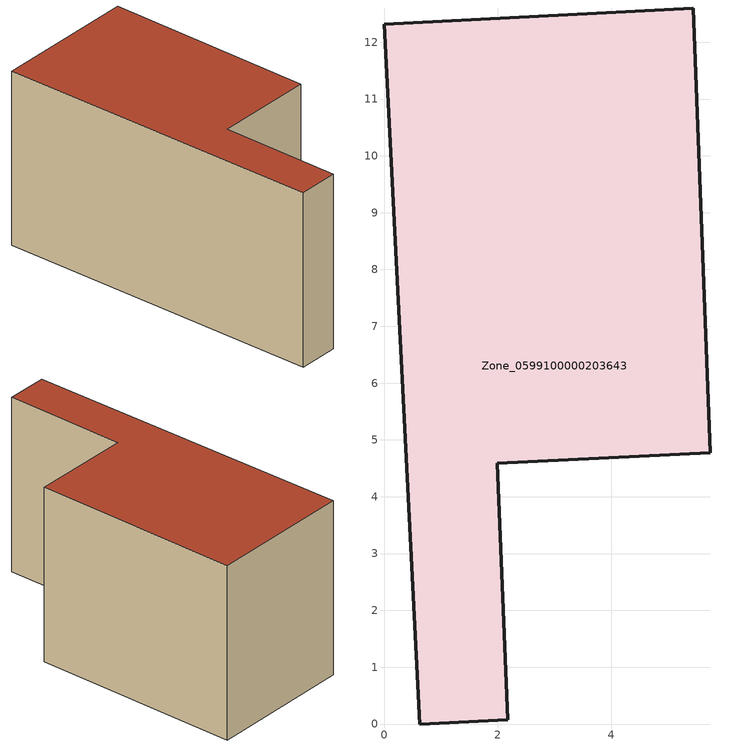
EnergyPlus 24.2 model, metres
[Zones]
Zone_0599100000203643
 floor ground (C_G): 0,12.32 5.44,12.6 5.74,4.77 1.99,4.59 2.17,0.07 0.63,0 z0
 wall outside (C_F): 5.44,12.6 0,12.32 0.63,0 2.17,0.07 1.99,4.59 5.74,4.77 5.44,12.6 z0:6.59
 roof outside (C_R): 0,12.32 0.63,0 2.17,0.07 1.99,4.59 5.74,4.77 5.44,12.6 z6.59
[BUILDING]
Pand.0599100000203643: North Axis=0; Terrain=City; Loads Convergence Tolerance Value=0.04; Temperature Convergence Tolerance Value=0.4; Solar Distribution=FullExterior; Maximum Number of Warmup Days=25; Minimum Number of Warmup Days=1
[Site:Location]
Rotterdam.The.Hague.AP_ZH_NLD Design_Conditions: Latitude=51.96; Longitude=4.45; Time Zone=1; Elevation=-4.5
[SITE:GROUNDTEMPERATURE:BUILDINGSURFACE]
18, 18, 18, 18, 18, 18, 18, 18, 18, 18, 18, 18
[MATERIAL] Thermal Absorptance=0.9; Solar Absorptance=0.7; Visible Absorptance=0.7
Name | Roughness | Thickness | Conductivity | Density | Specific Heat
G.TC.1946 | MediumSmooth | 0.15 | 1 | 540 | 1210
F.TC.1946 | Rough | 0.3 | 0.857143 | 1920 | 840
R.TC.1946 | MediumRough | 0.2 | 0.909091 | 1500 | 1000
[CONSTRUCTION]
C_G: G.TC.1946
C_F: F.TC.1946
C_R: R.TC.1946
[ZONE]
Zone_0599100000203643: Type=1; Multiplier=1; Ceiling Height=Autocalculate; Volume=Autocalculate; Floor Area=autocalculate; Part of Total Floor Area=Yes
[ZONEINFILTRATION:DESIGNFLOWRATE]
Infil_Zone_0599100000203643: Zone or ZoneList or Space or SpaceList=Zone_0599100000203643; Schedule=AlwaysOn; Design Flow Rate Calculation Method=Flow/Area; Flow Rate per Floor Area=0.003; Constant Term Coefficient=1; Temperature Term Coefficient=0; Velocity Term Coefficient=0; Velocity Squared Term Coefficient=0
[HVACTEMPLATE:ZONE:IDEALLOADSAIRSYSTEM]
Zone_0599100000203643: Maximum Heating Supply Air Temperature=50; Minimum Cooling Supply Air Temperature=13; Maximum Heating Supply Air Humidity Ratio=0.0156; Minimum Cooling Supply Air Humidity Ratio=0.0077; Heating Limit=NoLimit; Cooling Limit=NoLimit; Dehumidification Control Type=ConstantSensibleHeatRatio; Cooling Sensible Heat Ratio=0.7; Dehumidification Setpoint=60; Humidification Control Type=None; Humidification Setpoint=30; Outdoor Air Method=None; Outdoor Air Flow Rate per Person=0.00944; Outdoor Air Flow Rate per Zone Floor Area=0; Outdoor Air Flow Rate per Zone=0; Demand Controlled Ventilation Type=None; Outdoor Air Economizer Type=NoEconomizer; Heat Recovery Type=None; Sensible Heat Recovery Effectiveness=0.7; Latent Heat Recovery Effectiveness=0.65
[ZONECONTROL:THERMOSTAT]
ThermostatControl_Zone_0599100000203643: Zone or ZoneList=Zone_0599100000203643; Control Type Schedule=DualSetpointControlType; Control 1=Thermostat_Zone_0599100000203643; Temperature Difference Between Cutout And Setpoint=0
[THERMOSTATSETPOINT:DUALSETPOINT]
Thermostat_Zone_0599100000203643: Heating Setpoint Temperature Schedule=HeatingSetpoint_Zone_0599100000203643; Cooling Setpoint Temperature Schedule=CoolingSetpoint_Zone_0599100000203643
[SCHEDULE:COMPACT]
HeatingSetpoint_Zone_0599100000203643: Through: 12/31, For: AllDays, Until: 24:00, 21
CoolingSetpoint_Zone_0599100000203643: Through: 12/31, For: AllDays, Until: 24:00, 24
DualSetpointControlType: Through: 12/31, For: AllDays, Until: 24:00, 4
AlwaysOn: Through: 12/31, For: AllDays, Until: 24:00, 1
